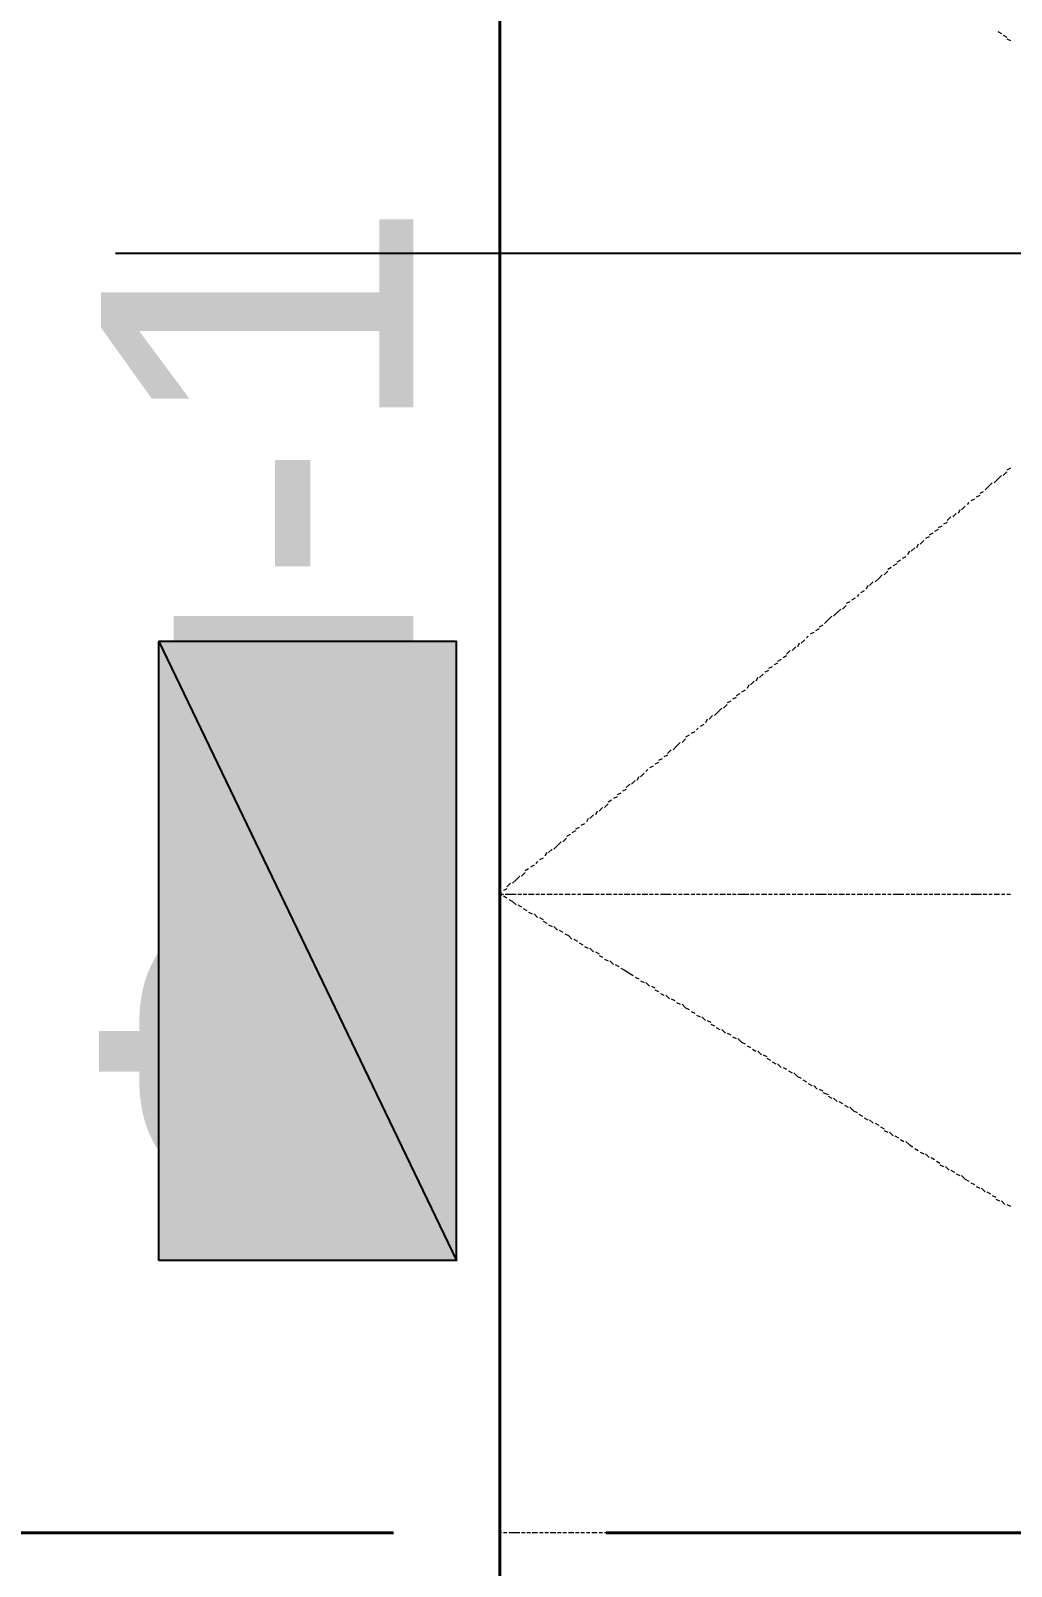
# Model space of a CAD drawing. Extents: x 8 to 21351, y 0 to 420.
# Drawn here: x 15656.5 to 15668.01, y 217.92 to 235.93 of the extents above; entities that cross this region are included whole.
import ezdxf

# ---------------------------------------------------------------- set-up
doc = ezdxf.new("R2010")
doc.units = 0
doc.styles.add('TEYPDFCAD_TEXT', font='arial.ttf')

msp = doc.modelspace()

# ---------------------------------------------------------------- hatches: boundary and pattern name
at = {"true_color": 0xffffff}
h = msp.add_hatch(color=0, dxfattribs=at)
h.paths.add_polyline_path([(15658.007, 221.509), (15658.007, 228.769), (15661.5, 221.509)])
h.paths.add_polyline_path([(15658.007, 228.769), (15661.5, 221.509), (15661.5, 228.769)])

# ---------------------------------------------------------------- linework, layer by layer
at = {"color": 7, "lineweight": 40}
for p, q in [((15662.008, 262.065), (15662.008, 174.561)), ((15660.759, 218.313), (15633.242, 218.313)), ((15690.752, 218.313), (15663.257, 218.313))]:
    msp.add_line(p, q, dxfattribs=at)
at = {"lineweight": 25}
for p, q in [((15662.008, 245.914), (15662.008, 225.912)), ((15677.502, 233.32), (15657.499, 233.32)), ((15662.008, 224.409), (15662.008, 223.414)), ((15662.008, 221.911), (15662.008, 201.909))]:
    msp.add_line(p, q, dxfattribs=at)
at = {"color": 7, "lineweight": 5}
for p, q in [((15662.008, 235.86), (15662.008, 235.924)), ((15662.008, 235.797), (15662.008, 235.839)), ((15667.85, 235.924), (15667.892, 235.902)), ((15667.913, 235.881), (15667.956, 235.86)), ((15667.956, 235.839), (15667.998, 235.818)), ((15662.008, 235.733), (15662.008, 235.775)), ((15662.008, 235.649), (15662.008, 235.712)), ((15662.008, 235.585), (15662.008, 235.627)), ((15662.008, 235.522), (15662.008, 235.564)), ((15662.008, 235.437), (15662.008, 235.5)), ((15662.008, 235.373), (15662.008, 235.437)), ((15662.008, 235.31), (15662.008, 235.352)), ((15662.008, 235.246), (15662.008, 235.289)), ((15662.008, 235.162), (15662.008, 235.225)), ((15662.008, 235.098), (15662.008, 235.141)), ((15662.008, 235.035), (15662.008, 235.077)), ((15662.008, 234.95), (15662.008, 235.013)), ((15662.008, 234.887), (15662.008, 234.929)), ((15662.008, 234.823), (15662.008, 234.865)), ((15662.008, 234.738), (15662.008, 234.802)), ((15662.008, 234.675), (15662.008, 234.717)), ((15662.008, 234.611), (15662.008, 234.654)), ((15662.008, 234.527), (15662.008, 234.59)), ((15662.008, 234.463), (15662.008, 234.527)), ((15662.008, 234.4), (15662.008, 234.442)), ((15662.008, 234.336), (15662.008, 234.379)), ((15662.008, 234.251), (15662.008, 234.315)), ((15662.008, 234.188), (15662.008, 234.23)), ((15662.008, 234.125), (15662.008, 234.167)), ((15662.008, 234.04), (15662.008, 234.103)), ((15662.008, 233.976), (15662.008, 234.019)), ((15662.008, 233.913), (15662.008, 233.955)), ((15662.008, 233.828), (15662.008, 233.892)), ((15662.008, 233.765), (15662.008, 233.807)), ((15662.008, 233.701), (15662.008, 233.744)), ((15662.008, 233.617), (15662.008, 233.68)), ((15662.008, 233.553), (15662.008, 233.617)), ((15662.008, 233.489), (15662.008, 233.532)), ((15662.008, 233.426), (15662.008, 233.468)), ((15662.008, 233.341), (15662.008, 233.405)), ((15662.008, 233.278), (15662.008, 233.32)), ((15662.008, 233.214), (15662.008, 233.257)), ((15662.008, 233.13), (15662.008, 233.193)), ((15662.008, 233.066), (15662.008, 233.108)), ((15662.008, 233.003), (15662.008, 233.045)), ((15662.008, 232.918), (15662.008, 232.982)), ((15662.008, 232.855), (15662.008, 232.897)), ((15662.008, 232.791), (15662.008, 232.833)), ((15662.008, 232.727), (15662.008, 232.77)), ((15662.008, 232.643), (15662.008, 232.706)), ((15662.008, 232.579), (15662.008, 232.622)), ((15662.008, 232.516), (15662.008, 232.558)), ((15662.008, 232.431), (15662.008, 232.495)), ((15662.008, 232.368), (15662.008, 232.41)), ((15662.008, 232.304), (15662.008, 232.346)), ((15662.008, 232.22), (15662.008, 232.283)), ((15662.008, 232.156), (15662.008, 232.198)), ((15662.008, 232.093), (15662.008, 232.135)), ((15662.008, 232.008), (15662.008, 232.071)), ((15662.008, 231.944), (15662.008, 231.987)), ((15662.008, 231.881), (15662.008, 231.923)), ((15662.008, 231.817), (15662.008, 231.86)), ((15662.008, 231.733), (15662.008, 231.796)), ((15662.008, 231.669), (15662.008, 231.711)), ((15662.008, 231.606), (15662.008, 231.648)), ((15662.008, 231.521), (15662.008, 231.584)), ((15662.008, 231.458), (15662.008, 231.5)), ((15662.008, 231.394), (15662.008, 231.436)), ((15662.008, 231.309), (15662.008, 231.373)), ((15662.008, 231.246), (15662.008, 231.288)), ((15662.008, 231.182), (15662.008, 231.225)), ((15662.008, 231.098), (15662.008, 231.161)), ((15662.008, 231.034), (15662.008, 231.077)), ((15662.008, 230.971), (15662.008, 231.013)), ((15662.008, 230.907), (15662.008, 230.95)), ((15662.008, 230.822), (15662.008, 230.886)), ((15662.008, 230.759), (15662.008, 230.801)), ((15667.956, 230.759), (15667.913, 230.717)), ((15667.998, 230.801), (15667.956, 230.78)), ((15662.008, 230.696), (15662.008, 230.738)), ((15662.008, 230.611), (15662.008, 230.674)), ((15662.008, 230.547), (15662.008, 230.59)), ((15667.744, 230.59), (15667.702, 230.547)), ((15667.786, 230.632), (15667.744, 230.59)), ((15667.85, 230.674), (15667.807, 230.632)), ((15667.892, 230.717), (15667.85, 230.674)), ((15662.008, 230.484), (15662.008, 230.526)), ((15662.008, 230.399), (15662.008, 230.463)), ((15667.511, 230.399), (15667.49, 230.378)), ((15667.575, 230.441), (15667.532, 230.42)), ((15667.638, 230.484), (15667.596, 230.463)), ((15667.68, 230.526), (15667.638, 230.505)), ((15662.008, 230.336), (15662.008, 230.378)), ((15662.008, 230.272), (15662.008, 230.315)), ((15662.008, 230.188), (15662.008, 230.251)), ((15667.299, 230.23), (15667.257, 230.188)), ((15667.363, 230.272), (15667.321, 230.23)), ((15667.405, 230.315), (15667.384, 230.272)), ((15667.469, 230.357), (15667.426, 230.315)), ((15662.008, 230.124), (15662.008, 230.166)), ((15662.008, 230.06), (15662.008, 230.103)), ((15662.008, 229.997), (15662.008, 230.039)), ((15667.088, 230.039), (15667.045, 230.018)), ((15667.151, 230.082), (15667.109, 230.06)), ((15667.194, 230.124), (15667.151, 230.103)), ((15667.257, 230.166), (15667.215, 230.145)), ((15662.008, 229.912), (15662.008, 229.976)), ((15662.008, 229.849), (15662.008, 229.891)), ((15666.876, 229.87), (15666.834, 229.828)), ((15666.918, 229.912), (15666.897, 229.87)), ((15666.982, 229.955), (15666.94, 229.912)), ((15667.045, 229.997), (15667.003, 229.976)), ((15662.008, 229.785), (15662.008, 229.828)), ((15662.008, 229.701), (15662.008, 229.764)), ((15662.008, 229.637), (15662.008, 229.679)), ((15666.664, 229.679), (15666.622, 229.658)), ((15666.707, 229.722), (15666.664, 229.701)), ((15666.77, 229.764), (15666.728, 229.743)), ((15666.813, 229.828), (15666.791, 229.785)), ((15662.008, 229.574), (15662.008, 229.616)), ((15662.008, 229.489), (15662.008, 229.553)), ((15666.453, 229.51), (15666.41, 229.468)), ((15666.495, 229.553), (15666.453, 229.51)), ((15666.559, 229.595), (15666.516, 229.553)), ((15666.601, 229.637), (15666.559, 229.616)), ((15662.008, 229.425), (15662.008, 229.468)), ((15662.008, 229.362), (15662.008, 229.404)), ((15662.008, 229.277), (15662.008, 229.341)), ((15666.22, 229.32), (15666.199, 229.298)), ((15666.283, 229.362), (15666.241, 229.341)), ((15666.326, 229.425), (15666.305, 229.383)), ((15666.389, 229.468), (15666.347, 229.425)), ((15662.008, 229.214), (15662.008, 229.256)), ((15662.008, 229.15), (15662.008, 229.193)), ((15662.008, 229.087), (15662.008, 229.129)), ((15666.008, 229.15), (15665.966, 229.108)), ((15666.072, 229.193), (15666.029, 229.15)), ((15666.114, 229.235), (15666.072, 229.214)), ((15666.178, 229.277), (15666.135, 229.256)), ((15662.008, 229.002), (15662.008, 229.066)), ((15662.008, 228.939), (15662.008, 228.981)), ((15665.797, 228.96), (15665.754, 228.939)), ((15665.86, 229.023), (15665.818, 228.981)), ((15665.902, 229.066), (15665.86, 229.023)), ((15665.966, 229.108), (15665.924, 229.066)), ((15662.008, 228.875), (15662.008, 228.917)), ((15662.008, 228.791), (15662.008, 228.854)), ((15662.008, 228.727), (15662.008, 228.769)), ((15665.585, 228.791), (15665.543, 228.748)), ((15665.627, 228.833), (15665.606, 228.812)), ((15665.691, 228.875), (15665.648, 228.854)), ((15665.754, 228.917), (15665.712, 228.896)), ((15662.008, 228.663), (15662.008, 228.706)), ((15662.008, 228.579), (15662.008, 228.642)), ((15665.373, 228.6), (15665.331, 228.579)), ((15665.416, 228.663), (15665.373, 228.621)), ((15665.479, 228.706), (15665.437, 228.663)), ((15665.521, 228.748), (15665.5, 228.706)), ((15662.008, 228.515), (15662.008, 228.558)), ((15662.008, 228.452), (15662.008, 228.494)), ((15662.008, 228.367), (15662.008, 228.431)), ((15665.162, 228.431), (15665.119, 228.41)), ((15665.204, 228.473), (15665.162, 228.452)), ((15665.267, 228.515), (15665.225, 228.494)), ((15665.31, 228.558), (15665.267, 228.536)), ((15662.008, 228.304), (15662.008, 228.346)), ((15662.008, 228.24), (15662.008, 228.282)), ((15664.929, 228.261), (15664.908, 228.219)), ((15664.992, 228.304), (15664.95, 228.261)), ((15665.035, 228.346), (15665.013, 228.304)), ((15665.098, 228.388), (15665.056, 228.346)), ((15662.008, 228.177), (15662.008, 228.219)), ((15662.008, 228.092), (15662.008, 228.155)), ((15662.008, 228.029), (15662.008, 228.071)), ((15664.717, 228.071), (15664.675, 228.05)), ((15664.781, 228.113), (15664.738, 228.092)), ((15664.823, 228.155), (15664.781, 228.134)), ((15664.886, 228.198), (15664.844, 228.177)), ((15662.008, 227.965), (15662.008, 228.007)), ((15662.008, 227.88), (15662.008, 227.944)), ((15664.505, 227.901), (15664.463, 227.859)), ((15664.569, 227.944), (15664.527, 227.901)), ((15664.611, 227.986), (15664.569, 227.944)), ((15664.675, 228.029), (15664.632, 227.986)), ((15662.008, 227.817), (15662.008, 227.859)), ((15662.008, 227.753), (15662.008, 227.796)), ((15662.008, 227.669), (15662.008, 227.732)), ((15664.294, 227.711), (15664.251, 227.69)), ((15664.336, 227.753), (15664.315, 227.732)), ((15664.4, 227.796), (15664.357, 227.774)), ((15664.442, 227.859), (15664.421, 227.817)), ((15662.008, 227.605), (15662.008, 227.648)), ((15662.008, 227.542), (15662.008, 227.584)), ((15662.008, 227.457), (15662.008, 227.52)), ((15664.082, 227.542), (15664.04, 227.499)), ((15664.124, 227.584), (15664.082, 227.542)), ((15664.188, 227.626), (15664.146, 227.584)), ((15664.23, 227.669), (15664.188, 227.648)), ((15662.008, 227.393), (15662.008, 227.436)), ((15662.008, 227.33), (15662.008, 227.372)), ((15663.87, 227.351), (15663.828, 227.33)), ((15663.913, 227.393), (15663.87, 227.372)), ((15663.976, 227.436), (15663.934, 227.415)), ((15664.019, 227.499), (15663.976, 227.457)), ((15662.008, 227.267), (15662.008, 227.309)), ((15662.008, 227.182), (15662.008, 227.245)), ((15662.008, 227.118), (15662.008, 227.161)), ((15663.638, 227.182), (15663.616, 227.139)), ((15663.701, 227.224), (15663.659, 227.182)), ((15663.743, 227.267), (15663.722, 227.245)), ((15663.807, 227.309), (15663.765, 227.288)), ((15662.008, 227.055), (15662.008, 227.097)), ((15662.008, 226.97), (15662.008, 227.034)), ((15663.426, 226.991), (15663.384, 226.97)), ((15663.489, 227.034), (15663.447, 227.012)), ((15663.532, 227.097), (15663.489, 227.055)), ((15663.595, 227.139), (15663.553, 227.097)), ((15662.008, 226.907), (15662.008, 226.949)), ((15662.008, 226.843), (15662.008, 226.886)), ((15662.008, 226.758), (15662.008, 226.822)), ((15663.214, 226.822), (15663.172, 226.78)), ((15663.278, 226.864), (15663.235, 226.822)), ((15663.32, 226.907), (15663.278, 226.886)), ((15663.384, 226.949), (15663.341, 226.928)), ((15662.008, 226.695), (15662.008, 226.737)), ((15662.008, 226.631), (15662.008, 226.674)), ((15662.008, 226.547), (15662.008, 226.61)), ((15663.003, 226.631), (15662.96, 226.61)), ((15663.045, 226.695), (15663.024, 226.653)), ((15663.108, 226.737), (15663.066, 226.695)), ((15663.151, 226.78), (15663.13, 226.737)), ((15662.008, 226.483), (15662.008, 226.547)), ((15662.008, 226.42), (15662.008, 226.462)), ((15662.791, 226.462), (15662.749, 226.42)), ((15662.833, 226.505), (15662.791, 226.483)), ((15662.897, 226.547), (15662.854, 226.526)), ((15662.939, 226.589), (15662.897, 226.568)), ((15662.008, 226.356), (15662.008, 226.399)), ((15662.008, 226.272), (15662.008, 226.335)), ((15662.008, 226.208), (15662.008, 226.25)), ((15662.558, 226.293), (15662.537, 226.25)), ((15662.622, 226.335), (15662.579, 226.293)), ((15662.685, 226.377), (15662.643, 226.335)), ((15662.727, 226.42), (15662.685, 226.377)), ((15662.008, 226.145), (15662.008, 226.187)), ((15662.008, 226.06), (15662.008, 226.124)), ((15662.346, 226.102), (15662.304, 226.081)), ((15662.41, 226.145), (15662.368, 226.124)), ((15662.452, 226.187), (15662.431, 226.166)), ((15662.516, 226.229), (15662.473, 226.208)), ((15662.008, 225.996), (15662.008, 226.039)), ((15662.008, 225.933), (15662.008, 225.975)), ((15662.008, 225.848), (15662.008, 225.912)), ((15662.135, 225.933), (15662.092, 225.891)), ((15662.198, 225.975), (15662.156, 225.933)), ((15662.241, 226.018), (15662.198, 225.975)), ((15662.304, 226.06), (15662.262, 226.018)), ((15662.029, 225.827), (15662.008, 225.806)), ((15662.008, 225.785), (15662.008, 225.827)), ((15662.008, 225.806), (15662.05, 225.806)), ((15662.008, 225.806), (15662.029, 225.785)), ((15662.008, 225.721), (15662.008, 225.764)), ((15662.092, 225.869), (15662.05, 225.848)), ((15662.05, 225.785), (15662.092, 225.764)), ((15662.071, 225.806), (15662.135, 225.806)), ((15662.114, 225.743), (15662.156, 225.721)), ((15662.135, 225.806), (15662.198, 225.806)), ((15662.156, 225.721), (15662.198, 225.679)), ((15662.219, 225.806), (15662.262, 225.806)), ((15662.283, 225.806), (15662.325, 225.806)), ((15662.346, 225.806), (15662.41, 225.806)), ((15662.431, 225.806), (15662.473, 225.806)), ((15662.495, 225.806), (15662.537, 225.806)), ((15662.558, 225.806), (15662.622, 225.806)), ((15662.643, 225.806), (15662.685, 225.806)), ((15662.706, 225.806), (15662.749, 225.806)), ((15662.77, 225.806), (15662.833, 225.806)), ((15662.854, 225.806), (15662.897, 225.806)), ((15662.918, 225.806), (15662.96, 225.806)), ((15662.981, 225.806), (15663.045, 225.806)), ((15663.045, 225.806), (15663.108, 225.806)), ((15663.13, 225.806), (15663.172, 225.806)), ((15663.193, 225.806), (15663.235, 225.806)), ((15663.257, 225.806), (15663.32, 225.806)), ((15663.341, 225.806), (15663.384, 225.806)), ((15663.405, 225.806), (15663.447, 225.806)), ((15663.468, 225.806), (15663.532, 225.806)), ((15663.553, 225.806), (15663.595, 225.806)), ((15663.616, 225.806), (15663.659, 225.806)), ((15663.68, 225.806), (15663.743, 225.806)), ((15663.765, 225.806), (15663.807, 225.806)), ((15663.828, 225.806), (15663.87, 225.806)), ((15663.892, 225.806), (15663.955, 225.806)), ((15663.955, 225.806), (15664.019, 225.806)), ((15664.04, 225.806), (15664.082, 225.806)), ((15664.103, 225.806), (15664.146, 225.806)), ((15664.167, 225.806), (15664.23, 225.806)), ((15664.251, 225.806), (15664.294, 225.806)), ((15664.315, 225.806), (15664.357, 225.806)), ((15664.378, 225.806), (15664.442, 225.806)), ((15664.463, 225.806), (15664.505, 225.806)), ((15664.527, 225.806), (15664.569, 225.806)), ((15664.59, 225.806), (15664.654, 225.806)), ((15664.675, 225.806), (15664.717, 225.806)), ((15664.738, 225.806), (15664.781, 225.806)), ((15664.802, 225.806), (15664.865, 225.806)), ((15664.865, 225.806), (15664.929, 225.806)), ((15664.95, 225.806), (15664.992, 225.806)), ((15665.013, 225.806), (15665.056, 225.806)), ((15665.077, 225.806), (15665.14, 225.806)), ((15665.162, 225.806), (15665.204, 225.806)), ((15665.225, 225.806), (15665.267, 225.806)), ((15665.289, 225.806), (15665.352, 225.806)), ((15665.373, 225.806), (15665.416, 225.806)), ((15665.437, 225.806), (15665.479, 225.806)), ((15665.5, 225.806), (15665.564, 225.806)), ((15665.585, 225.806), (15665.627, 225.806)), ((15665.648, 225.806), (15665.691, 225.806)), ((15665.712, 225.806), (15665.775, 225.806)), ((15665.775, 225.806), (15665.839, 225.806)), ((15665.86, 225.806), (15665.902, 225.806)), ((15665.924, 225.806), (15665.966, 225.806)), ((15665.987, 225.806), (15666.051, 225.806)), ((15666.072, 225.806), (15666.114, 225.806)), ((15666.135, 225.806), (15666.178, 225.806)), ((15666.199, 225.806), (15666.262, 225.806)), ((15666.283, 225.806), (15666.326, 225.806)), ((15666.347, 225.806), (15666.389, 225.806)), ((15666.41, 225.806), (15666.474, 225.806)), ((15666.495, 225.806), (15666.537, 225.806)), ((15666.559, 225.806), (15666.601, 225.806)), ((15666.622, 225.806), (15666.686, 225.806)), ((15666.686, 225.806), (15666.749, 225.806)), ((15666.77, 225.806), (15666.813, 225.806)), ((15666.834, 225.806), (15666.876, 225.806)), ((15666.897, 225.806), (15666.961, 225.806)), ((15666.982, 225.806), (15667.024, 225.806)), ((15667.045, 225.806), (15667.088, 225.806)), ((15667.109, 225.806), (15667.172, 225.806)), ((15667.194, 225.806), (15667.236, 225.806)), ((15667.257, 225.806), (15667.299, 225.806)), ((15667.321, 225.806), (15667.384, 225.806)), ((15667.405, 225.806), (15667.448, 225.806)), ((15667.469, 225.806), (15667.511, 225.806)), ((15667.532, 225.806), (15667.596, 225.806)), ((15667.596, 225.806), (15667.659, 225.806)), ((15667.68, 225.806), (15667.723, 225.806)), ((15667.744, 225.806), (15667.786, 225.806)), ((15667.807, 225.806), (15667.871, 225.806)), ((15667.892, 225.806), (15667.934, 225.806)), ((15667.956, 225.806), (15667.998, 225.806)), ((15662.008, 225.637), (15662.008, 225.7)), ((15662.008, 225.573), (15662.008, 225.637)), ((15662.008, 225.51), (15662.008, 225.552)), ((15662.219, 225.679), (15662.262, 225.658)), ((15662.283, 225.637), (15662.325, 225.615)), ((15662.346, 225.594), (15662.389, 225.573)), ((15662.41, 225.573), (15662.452, 225.531)), ((15662.473, 225.531), (15662.516, 225.51)), ((15662.008, 225.446), (15662.008, 225.488)), ((15662.008, 225.361), (15662.008, 225.425)), ((15662.516, 225.488), (15662.558, 225.467)), ((15662.579, 225.446), (15662.622, 225.425)), ((15662.643, 225.425), (15662.685, 225.383)), ((15662.706, 225.383), (15662.749, 225.361)), ((15662.008, 225.298), (15662.008, 225.34)), ((15662.008, 225.234), (15662.008, 225.277)), ((15662.008, 225.15), (15662.008, 225.213)), ((15662.77, 225.34), (15662.812, 225.319)), ((15662.812, 225.319), (15662.854, 225.277)), ((15662.876, 225.277), (15662.918, 225.256)), ((15662.939, 225.234), (15662.981, 225.213)), ((15663.003, 225.192), (15663.045, 225.171)), ((15663.066, 225.171), (15663.108, 225.129)), ((15662.008, 225.086), (15662.008, 225.129)), ((15662.008, 225.023), (15662.008, 225.065)), ((15662.008, 224.938), (15662.008, 225.002)), ((15663.13, 225.129), (15663.172, 225.107)), ((15663.172, 225.086), (15663.214, 225.065)), ((15663.235, 225.044), (15663.278, 225.023)), ((15663.299, 225.023), (15663.341, 224.981)), ((15663.362, 224.981), (15663.405, 224.959)), ((15662.008, 224.875), (15662.008, 224.917)), ((15662.008, 224.811), (15662.008, 224.853)), ((15663.426, 224.938), (15663.468, 224.917)), ((15663.468, 224.917), (15663.532, 224.875)), ((15663.532, 224.875), (15663.574, 224.853)), ((15663.595, 224.832), (15663.638, 224.811)), ((15662.008, 224.726), (15662.008, 224.79)), ((15662.008, 224.663), (15662.008, 224.726)), ((15662.008, 224.6), (15662.008, 224.642)), ((15663.659, 224.79), (15663.701, 224.769)), ((15663.722, 224.769), (15663.765, 224.726)), ((15663.786, 224.726), (15663.828, 224.705)), ((15663.828, 224.684), (15663.87, 224.663)), ((15663.892, 224.642), (15663.934, 224.621)), ((15663.955, 224.621), (15663.997, 224.578)), ((15662.008, 224.536), (15662.008, 224.578)), ((15662.008, 224.451), (15662.008, 224.515)), ((15664.019, 224.578), (15664.061, 224.557)), ((15664.082, 224.536), (15664.124, 224.515)), ((15664.146, 224.515), (15664.188, 224.472)), ((15664.188, 224.472), (15664.23, 224.451)), ((15662.008, 224.388), (15662.008, 224.43)), ((15662.008, 224.324), (15662.008, 224.367)), ((15662.008, 224.24), (15662.008, 224.303)), ((15664.251, 224.43), (15664.294, 224.409)), ((15664.315, 224.388), (15664.357, 224.367)), ((15664.378, 224.367), (15664.421, 224.324)), ((15664.442, 224.324), (15664.484, 224.303)), ((15664.484, 224.282), (15664.527, 224.261)), ((15662.008, 224.176), (15662.008, 224.218)), ((15662.008, 224.113), (15662.008, 224.155)), ((15662.008, 224.028), (15662.008, 224.091)), ((15664.548, 224.24), (15664.59, 224.218)), ((15664.611, 224.218), (15664.654, 224.176)), ((15664.675, 224.176), (15664.717, 224.155)), ((15664.738, 224.134), (15664.781, 224.113)), ((15664.802, 224.113), (15664.844, 224.07)), ((15662.008, 223.964), (15662.008, 224.007)), ((15662.008, 223.901), (15662.008, 223.943)), ((15664.844, 224.07), (15664.886, 224.049)), ((15664.908, 224.028), (15664.95, 224.007)), ((15664.971, 223.986), (15665.013, 223.964)), ((15665.035, 223.964), (15665.077, 223.922)), ((15665.098, 223.922), (15665.14, 223.901)), ((15662.008, 223.816), (15662.008, 223.88)), ((15662.008, 223.753), (15662.008, 223.816)), ((15662.008, 223.689), (15662.008, 223.732)), ((15665.14, 223.88), (15665.183, 223.859)), ((15665.204, 223.838), (15665.246, 223.816)), ((15665.267, 223.816), (15665.31, 223.774)), ((15665.331, 223.774), (15665.373, 223.753)), ((15665.394, 223.732), (15665.437, 223.71)), ((15662.008, 223.626), (15662.008, 223.668)), ((15662.008, 223.541), (15662.008, 223.605)), ((15665.458, 223.71), (15665.5, 223.668)), ((15665.5, 223.668), (15665.543, 223.647)), ((15665.564, 223.626), (15665.606, 223.605)), ((15665.627, 223.583), (15665.67, 223.562)), ((15665.691, 223.562), (15665.733, 223.52)), ((15662.008, 223.478), (15662.008, 223.52)), ((15662.008, 223.414), (15662.008, 223.457)), ((15662.008, 223.329), (15662.008, 223.393)), ((15665.754, 223.52), (15665.797, 223.499)), ((15665.797, 223.478), (15665.86, 223.457)), ((15665.86, 223.435), (15665.902, 223.414)), ((15665.924, 223.414), (15665.966, 223.372)), ((15665.987, 223.372), (15666.029, 223.351)), ((15662.008, 223.266), (15662.008, 223.308)), ((15662.008, 223.202), (15662.008, 223.245)), ((15662.008, 223.118), (15662.008, 223.181)), ((15666.051, 223.329), (15666.093, 223.308)), ((15666.114, 223.308), (15666.156, 223.266)), ((15666.156, 223.266), (15666.199, 223.245)), ((15666.22, 223.224), (15666.262, 223.202)), ((15666.283, 223.181), (15666.326, 223.16)), ((15662.008, 223.054), (15662.008, 223.097)), ((15662.008, 222.991), (15662.008, 223.033)), ((15666.347, 223.16), (15666.389, 223.118)), ((15666.41, 223.118), (15666.453, 223.097)), ((15666.474, 223.076), (15666.516, 223.054)), ((15666.516, 223.033), (15666.559, 223.012)), ((15666.58, 223.012), (15666.622, 222.97)), ((15662.008, 222.906), (15662.008, 222.97)), ((15662.008, 222.843), (15662.008, 222.906)), ((15662.008, 222.779), (15662.008, 222.821)), ((15666.643, 222.97), (15666.686, 222.948)), ((15666.707, 222.927), (15666.749, 222.906)), ((15666.77, 222.906), (15666.813, 222.864)), ((15666.813, 222.864), (15666.855, 222.843)), ((15666.876, 222.821), (15666.918, 222.8)), ((15662.008, 222.716), (15662.008, 222.758)), ((15662.008, 222.631), (15662.008, 222.695)), ((15666.94, 222.779), (15666.982, 222.758)), ((15667.003, 222.758), (15667.045, 222.716)), ((15667.067, 222.716), (15667.109, 222.695)), ((15667.13, 222.673), (15667.172, 222.652)), ((15662.008, 222.567), (15662.008, 222.61)), ((15662.008, 222.504), (15662.008, 222.546)), ((15662.008, 222.419), (15662.008, 222.483)), ((15667.172, 222.631), (15667.215, 222.61)), ((15667.236, 222.61), (15667.278, 222.567)), ((15667.299, 222.567), (15667.342, 222.546)), ((15667.363, 222.525), (15667.405, 222.504)), ((15667.426, 222.504), (15667.469, 222.462)), ((15667.469, 222.462), (15667.511, 222.44)), ((15662.008, 222.356), (15662.008, 222.398)), ((15662.008, 222.292), (15662.008, 222.335)), ((15667.532, 222.419), (15667.575, 222.398)), ((15667.596, 222.377), (15667.638, 222.356)), ((15667.659, 222.356), (15667.702, 222.313)), ((15667.723, 222.313), (15667.765, 222.292)), ((15662.008, 222.208), (15662.008, 222.271)), ((15662.008, 222.144), (15662.008, 222.186)), ((15662.008, 222.081), (15662.008, 222.123)), ((15667.786, 222.271), (15667.829, 222.25)), ((15667.829, 222.229), (15667.871, 222.208)), ((15667.892, 222.208), (15667.934, 222.165)), ((15667.956, 222.165), (15667.998, 222.144)), ((15662.008, 221.996), (15662.008, 222.06)), ((15662.008, 221.933), (15662.008, 221.996)), ((15662.008, 221.869), (15662.008, 221.911)), ((15662.008, 221.805), (15662.008, 221.848)), ((15662.008, 221.721), (15662.008, 221.784)), ((15662.008, 221.657), (15662.008, 221.7)), ((15662.008, 221.594), (15662.008, 221.636)), ((15662.008, 221.509), (15662.008, 221.573)), ((15662.008, 221.446), (15662.008, 221.488)), ((15662.008, 221.382), (15662.008, 221.424)), ((15662.008, 221.298), (15662.008, 221.361)), ((15662.008, 221.234), (15662.008, 221.276)), ((15662.008, 221.17), (15662.008, 221.213)), ((15662.008, 221.086), (15662.008, 221.149)), ((15662.008, 221.022), (15662.008, 221.086)), ((15662.008, 220.959), (15662.008, 221.001)), ((15662.008, 220.895), (15662.008, 220.938)), ((15662.008, 220.811), (15662.008, 220.874)), ((15662.008, 220.747), (15662.008, 220.79)), ((15662.008, 220.684), (15662.008, 220.726)), ((15662.008, 220.599), (15662.008, 220.662)), ((15662.008, 220.536), (15662.008, 220.578)), ((15662.008, 220.472), (15662.008, 220.514)), ((15662.008, 220.387), (15662.008, 220.451)), ((15662.008, 220.324), (15662.008, 220.366)), ((15662.008, 220.26), (15662.008, 220.303)), ((15662.008, 220.176), (15662.008, 220.239)), ((15662.008, 220.112), (15662.008, 220.176)), ((15662.008, 220.049), (15662.008, 220.091)), ((15662.008, 219.985), (15662.008, 220.027)), ((15662.008, 219.9), (15662.008, 219.964)), ((15662.008, 219.837), (15662.008, 219.879)), ((15662.008, 219.774), (15662.008, 219.816)), ((15662.008, 219.689), (15662.008, 219.752)), ((15662.008, 219.625), (15662.008, 219.668)), ((15662.008, 219.562), (15662.008, 219.604)), ((15662.008, 219.477), (15662.008, 219.541)), ((15662.008, 219.414), (15662.008, 219.456)), ((15662.008, 219.35), (15662.008, 219.393)), ((15662.008, 219.266), (15662.008, 219.329)), ((15662.008, 219.202), (15662.008, 219.266)), ((15662.008, 219.138), (15662.008, 219.181)), ((15662.008, 219.075), (15662.008, 219.117)), ((15662.008, 218.99), (15662.008, 219.054)), ((15662.008, 218.927), (15662.008, 218.969)), ((15662.008, 218.863), (15662.008, 218.906)), ((15662.008, 218.779), (15662.008, 218.842)), ((15662.008, 218.715), (15662.008, 218.757)), ((15662.008, 218.652), (15662.008, 218.694)), ((15662.008, 218.567), (15662.008, 218.631)), ((15662.008, 218.504), (15662.008, 218.546)), ((15662.008, 218.44), (15662.008, 218.482)), ((15662.008, 218.355), (15662.008, 218.419)), ((15662.008, 218.313), (15662.008, 218.355)), ((15662.029, 218.313), (15662.008, 218.313)), ((15662.008, 218.313), (15662.008, 218.271)), ((15662.008, 218.25), (15662.008, 218.207)), ((15662.008, 218.186), (15662.008, 218.144)), ((15662.092, 218.313), (15662.05, 218.313)), ((15662.177, 218.313), (15662.114, 218.313)), ((15662.241, 218.313), (15662.177, 218.313)), ((15662.304, 218.313), (15662.262, 218.313)), ((15662.368, 218.313), (15662.325, 218.313)), ((15662.452, 218.313), (15662.389, 218.313)), ((15662.516, 218.313), (15662.473, 218.313)), ((15662.579, 218.313), (15662.537, 218.313)), ((15662.664, 218.313), (15662.6, 218.313)), ((15662.727, 218.313), (15662.685, 218.313)), ((15662.791, 218.313), (15662.749, 218.313)), ((15662.876, 218.313), (15662.812, 218.313)), ((15662.939, 218.313), (15662.897, 218.313)), ((15663.003, 218.313), (15662.96, 218.313)), ((15663.066, 218.313), (15663.024, 218.313)), ((15663.151, 218.313), (15663.087, 218.313)), ((15663.214, 218.313), (15663.172, 218.313)), ((15663.278, 218.313), (15663.235, 218.313)), ((15663.362, 218.313), (15663.299, 218.313)), ((15663.426, 218.313), (15663.384, 218.313)), ((15663.489, 218.313), (15663.447, 218.313)), ((15663.574, 218.313), (15663.511, 218.313)), ((15663.638, 218.313), (15663.595, 218.313)), ((15663.701, 218.313), (15663.659, 218.313)), ((15663.786, 218.313), (15663.722, 218.313)), ((15663.849, 218.313), (15663.807, 218.313)), ((15663.913, 218.313), (15663.87, 218.313)), ((15663.976, 218.313), (15663.934, 218.313)), ((15664.061, 218.313), (15663.997, 218.313)), ((15664.124, 218.313), (15664.082, 218.313)), ((15664.188, 218.313), (15664.146, 218.313)), ((15664.273, 218.313), (15664.209, 218.313)), ((15664.336, 218.313), (15664.294, 218.313)), ((15664.4, 218.313), (15664.357, 218.313)), ((15664.484, 218.313), (15664.421, 218.313)), ((15664.548, 218.313), (15664.505, 218.313)), ((15664.611, 218.313), (15664.569, 218.313)), ((15664.696, 218.313), (15664.632, 218.313)), ((15664.759, 218.313), (15664.717, 218.313)), ((15664.823, 218.313), (15664.781, 218.313)), ((15664.886, 218.313), (15664.844, 218.313)), ((15664.971, 218.313), (15664.908, 218.313)), ((15665.035, 218.313), (15664.992, 218.313)), ((15665.098, 218.313), (15665.056, 218.313)), ((15665.183, 218.313), (15665.119, 218.313)), ((15665.246, 218.313), (15665.204, 218.313)), ((15665.31, 218.313), (15665.267, 218.313)), ((15665.394, 218.313), (15665.331, 218.313)), ((15665.458, 218.313), (15665.416, 218.313)), ((15665.521, 218.313), (15665.479, 218.313)), ((15665.606, 218.313), (15665.543, 218.313)), ((15665.67, 218.313), (15665.606, 218.313)), ((15665.733, 218.313), (15665.691, 218.313)), ((15665.797, 218.313), (15665.754, 218.313)), ((15665.881, 218.313), (15665.818, 218.313)), ((15665.945, 218.313), (15665.902, 218.313)), ((15666.008, 218.313), (15665.966, 218.313)), ((15666.093, 218.313), (15666.029, 218.313)), ((15666.156, 218.313), (15666.114, 218.313)), ((15666.22, 218.313), (15666.178, 218.313)), ((15666.305, 218.313), (15666.241, 218.313)), ((15666.368, 218.313), (15666.326, 218.313)), ((15666.432, 218.313), (15666.389, 218.313)), ((15666.516, 218.313), (15666.453, 218.313)), ((15666.58, 218.313), (15666.516, 218.313)), ((15666.643, 218.313), (15666.601, 218.313)), ((15666.707, 218.313), (15666.664, 218.313)), ((15666.791, 218.313), (15666.728, 218.313)), ((15666.855, 218.313), (15666.813, 218.313)), ((15666.918, 218.313), (15666.876, 218.313)), ((15667.003, 218.313), (15666.94, 218.313)), ((15667.067, 218.313), (15667.024, 218.313)), ((15667.13, 218.313), (15667.088, 218.313)), ((15667.215, 218.313), (15667.151, 218.313)), ((15667.278, 218.313), (15667.236, 218.313)), ((15667.342, 218.313), (15667.299, 218.313)), ((15667.426, 218.313), (15667.363, 218.313)), ((15667.49, 218.313), (15667.426, 218.313)), ((15667.553, 218.313), (15667.511, 218.313)), ((15667.617, 218.313), (15667.575, 218.313)), ((15667.702, 218.313), (15667.638, 218.313)), ((15667.765, 218.313), (15667.723, 218.313)), ((15667.829, 218.313), (15667.786, 218.313)), ((15667.913, 218.313), (15667.85, 218.313)), ((15667.977, 218.313), (15667.934, 218.313)), ((15668.04, 218.313), (15667.998, 218.313)), ((15662.008, 218.123), (15662.008, 218.059)), ((15662.008, 218.038), (15662.008, 217.995)), ((15662.008, 217.974), (15662.008, 217.932))]:
    msp.add_line(p, q, dxfattribs=at)
at = {"color": 0, "lineweight": 0, "true_color": 0xffffff}
msp.add_line((15661.5, 221.509), (15661.5, 228.769), dxfattribs=at)
at = {"color": 7, "lineweight": 25}
msp.add_line((15662.008, 220.514), (15662.008, 222.44), dxfattribs=at)
at = {"color": 0, "true_color": 0xffffff}
for points in [[(15658.007, 221.509), (15658.007, 228.769), (15661.5, 221.509)], [(15658.007, 228.769), (15661.5, 221.509), (15661.5, 228.769)]]:
    msp.add_lwpolyline(points, close=True, dxfattribs=at)

# ---------------------------------------------------------------- texts
at = {"color": 7, "style": 'TEYPDFCAD_TEXT'}
msp.add_text('Фм-1', height=3.6618, rotation=90, dxfattribs=at).set_placement((15660.992, 222.017))

doc.saveas('drawing.dxf')
